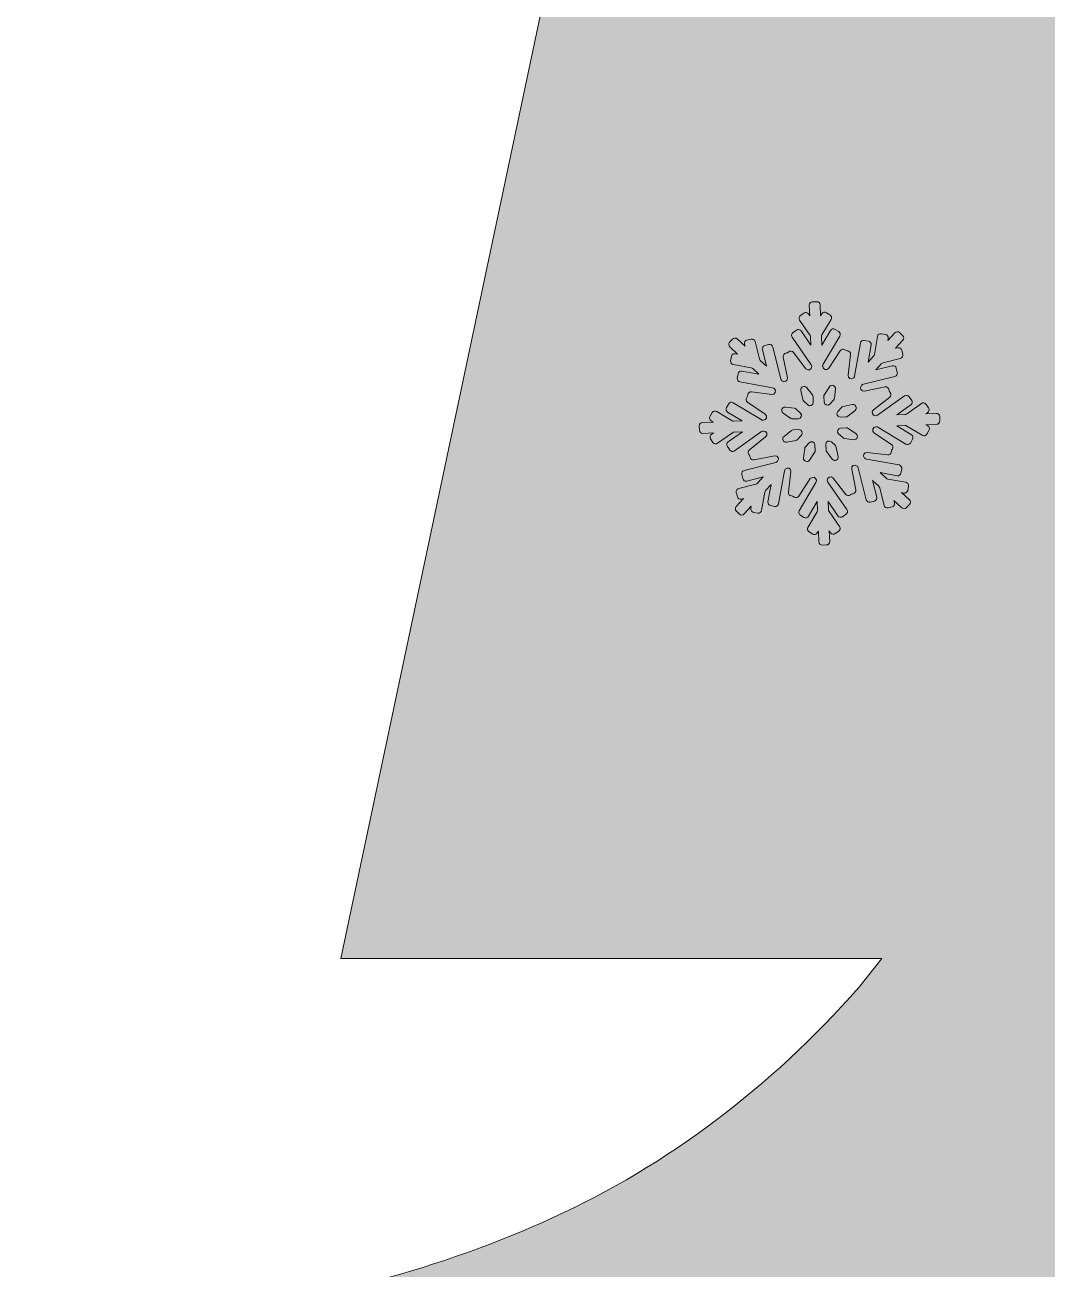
# Model space of a CAD drawing. Header units: millimetres. Extents: x 14 to 187, y -120 to -22.
# Drawn here: x 146 to 166.3, y -95.29 to -70.58 of the extents above; entities that cross this region are included whole.
import ezdxf

# ---------------------------------------------------------------- set-up
doc = ezdxf.new("R2010")
doc.units = ezdxf.units.MM
doc.header["$MEASUREMENT"] = 0
doc.layers.add('engraving', color=7, linetype='Continuous')
doc.layers.add('Layer 1', color=7, linetype='Continuous')

msp = doc.modelspace()

# ---------------------------------------------------------------- hatches: boundary and pattern name
at = {"layer": 'Layer 1'}
h = msp.add_hatch(color=2, dxfattribs=at)
h.dxf.hatch_style = 2
edge = h.paths.add_edge_path()
edge.add_spline(control_points=[(156.544, -68.893), (156.544, -68.893), (152.268, -89.12), (152.268, -89.12), (152.268, -89.12), (163.017, -89.12), (163.017, -89.12), (163.017, -89.12), (162.554, -89.698), (162.554, -89.698), (160.781, -91.703), (158.758, -93.223), (156.486, -94.263), (154.212, -95.303), (151.863, -95.921), (149.436, -96.113), (147.009, -96.306), (144.619, -96.017), (142.269, -95.246), (139.918, -94.476), (137.78, -93.205), (135.855, -91.431), (133.849, -89.737), (132.367, -87.791), (131.405, -85.595), (130.441, -83.399), (129.92, -81.107), (129.844, -78.717), (129.767, -76.33), (130.093, -73.941), (130.826, -71.551), (131.558, -69.164), (132.656, -66.928), (134.121, -64.848), (135.199, -63.229), (136.837, -61.824), (139.033, -60.629), (141.229, -59.435), (143.674, -58.588), (146.373, -58.086), (149.069, -57.586), (151.92, -57.548), (154.926, -57.97), (157.931, -58.395), (160.82, -59.455), (163.594, -61.149), (163.594, -61.149), (179.429, -43.349), (179.429, -43.349), (175.037, -39.959), (169.97, -37.57), (164.23, -36.183), (160.527, -35.288), (156.792, -34.797), (153.025, -34.704), (152.206, -33.794), (151.054, -33.188), (149.764, -33.09), (151.269, -31.975), (152.248, -30.191), (152.248, -28.175), (152.248, -24.794), (149.508, -22.054), (146.128, -22.054), (142.747, -22.054), (140.007, -24.794), (140.007, -28.175), (140.007, -30.191), (140.987, -31.975), (142.492, -33.09), (140.513, -33.241), (138.857, -34.58), (138.235, -36.39), (135.388, -37.126), (132.61, -38.096), (129.902, -39.304), (124.545, -41.693), (120.02, -44.967), (116.321, -49.128), (112.467, -53.52), (109.655, -58.395), (107.883, -63.75), (106.11, -69.106), (105.398, -74.499), (105.745, -79.931), (106.091, -85.363), (107.459, -90.642), (109.849, -95.766), (112.236, -100.891), (115.627, -105.379), (120.02, -109.231), (123.1, -112.005), (126.435, -114.221), (130.017, -115.878), (133.601, -117.535), (137.299, -118.671), (141.114, -119.287), (144.927, -119.903), (148.76, -119.998), (152.614, -119.576), (156.467, -119.151), (160.202, -118.247), (163.825, -116.86), (163.825, -116.86), (163.825, -119.287), (163.825, -119.287), (163.825, -119.287), (186.595, -119.403), (186.595, -119.403), (186.595, -119.403), (186.595, -69.008), (186.595, -69.008), (186.595, -69.008), (156.544, -68.893), (156.544, -68.893)], knot_values=[0, 0, 0, 0, 1, 1, 1, 2, 2, 2, 3, 3, 3, 4, 4, 4, 5, 5, 5, 6, 6, 6, 7, 7, 7, 8, 8, 8, 9, 9, 9, 10, 10, 10, 11, 11, 11, 12, 12, 12, 13, 13, 13, 14, 14, 14, 15, 15, 15, 16, 16, 16, 17, 17, 17, 18, 18, 18, 19, 19, 19, 20, 20, 20, 21, 21, 21, 22, 22, 22, 23, 23, 23, 24, 24, 24, 25, 25, 25, 26, 26, 26, 27, 27, 27, 28, 28, 28, 29, 29, 29, 30, 30, 30, 31, 31, 31, 32, 32, 32, 33, 33, 33, 34, 34, 34, 35, 35, 35, 36, 36, 36, 37, 37, 37, 38, 38, 38, 38], degree=3, periodic=1)
edge = h.paths.add_edge_path()
edge.add_spline(control_points=[(142.32, -28.175), (142.32, -26.075), (144.028, -24.367), (146.128, -24.367), (148.227, -24.367), (149.935, -26.075), (149.935, -28.175), (149.935, -30.274), (148.227, -31.982), (146.128, -31.982), (144.028, -31.982), (142.32, -30.274), (142.32, -28.175)], knot_values=[0, 0, 0, 0, 1, 1, 1, 2, 2, 2, 3, 3, 3, 4, 4, 4, 4], degree=3, periodic=1)

# ---------------------------------------------------------------- linework, layer by layer
at = {"layer": 'engraving', "lineweight": 0}
for points, knots in [([(164.163, -78.356), (164.161, -78.32), (164.131, -78.292), (164.095, -78.293), (164.095, -78.293), (163.886, -78.301), (163.886, -78.301), (163.886, -78.301), (163.925, -78.274), (163.925, -78.274), (163.954, -78.253), (163.961, -78.213), (163.941, -78.183), (163.941, -78.183), (163.892, -78.113), (163.892, -78.113), (163.871, -78.083), (163.83, -78.075), (163.8, -78.096), (163.8, -78.096), (163.504, -78.305), (163.504, -78.305), (163.494, -78.313), (163.482, -78.317), (163.469, -78.317), (163.469, -78.317), (163.309, -78.324), (163.309, -78.324), (163.309, -78.324), (163.591, -78.125), (163.591, -78.125), (163.62, -78.104), (163.628, -78.063), (163.607, -78.034), (163.607, -78.034), (163.558, -77.964), (163.558, -77.964), (163.538, -77.934), (163.496, -77.926), (163.467, -77.947), (163.467, -77.947), (162.928, -78.328), (162.928, -78.328), (162.918, -78.335), (162.905, -78.339), (162.893, -78.34), (162.893, -78.34), (162.89, -78.34), (162.89, -78.34), (162.826, -78.342), (162.797, -78.262), (162.846, -78.223), (162.846, -78.223), (163.17, -77.968), (163.17, -77.968), (163.198, -77.946), (163.203, -77.905), (163.181, -77.877), (163.181, -77.877), (163.171, -77.863), (163.171, -77.863), (163.164, -77.855), (163.16, -77.846), (163.158, -77.836), (163.158, -77.836), (163.155, -77.82), (163.155, -77.82), (163.148, -77.784), (163.113, -77.761), (163.078, -77.768), (163.078, -77.768), (162.67, -77.849), (162.67, -77.849), (162.608, -77.862), (162.566, -77.787), (162.609, -77.741), (162.609, -77.741), (162.615, -77.733), (162.615, -77.733), (162.624, -77.724), (162.635, -77.717), (162.648, -77.714), (162.648, -77.714), (163.273, -77.557), (163.273, -77.557), (163.308, -77.548), (163.33, -77.513), (163.321, -77.478), (163.321, -77.478), (163.301, -77.394), (163.301, -77.394), (163.292, -77.359), (163.256, -77.338), (163.221, -77.346), (163.221, -77.346), (162.893, -77.429), (162.893, -77.429), (162.893, -77.429), (163.006, -77.305), (163.006, -77.305), (163.015, -77.295), (163.026, -77.289), (163.039, -77.286), (163.039, -77.286), (163.381, -77.2), (163.381, -77.2), (163.417, -77.191), (163.438, -77.155), (163.429, -77.12), (163.429, -77.12), (163.409, -77.037), (163.409, -77.037), (163.4, -77.002), (163.364, -76.98), (163.329, -76.989), (163.329, -76.989), (163.284, -77), (163.284, -77), (163.284, -77), (163.431, -76.839), (163.431, -76.839), (163.455, -76.813), (163.454, -76.772), (163.427, -76.747), (163.427, -76.747), (163.365, -76.689), (163.365, -76.689), (163.339, -76.664), (163.297, -76.666), (163.272, -76.693), (163.272, -76.693), (163.132, -76.847), (163.132, -76.847), (163.132, -76.847), (163.14, -76.801), (163.14, -76.801), (163.146, -76.765), (163.122, -76.731), (163.087, -76.725), (163.087, -76.725), (163.004, -76.71), (163.004, -76.71), (162.968, -76.703), (162.934, -76.727), (162.927, -76.763), (162.927, -76.763), (162.865, -77.124), (162.865, -77.124), (162.862, -77.136), (162.857, -77.148), (162.848, -77.157), (162.848, -77.157), (162.741, -77.275), (162.741, -77.275), (162.741, -77.275), (162.8, -76.934), (162.8, -76.934), (162.806, -76.898), (162.783, -76.864), (162.747, -76.858), (162.747, -76.858), (162.664, -76.843), (162.664, -76.843), (162.628, -76.836), (162.594, -76.86), (162.588, -76.896), (162.588, -76.896), (162.474, -77.552), (162.474, -77.552), (162.472, -77.564), (162.466, -77.576), (162.458, -77.585), (162.458, -77.585), (162.458, -77.585), (162.458, -77.585), (162.414, -77.632), (162.336, -77.596), (162.344, -77.533), (162.344, -77.533), (162.394, -77.124), (162.394, -77.124), (162.398, -77.088), (162.373, -77.056), (162.337, -77.051), (162.337, -77.051), (162.321, -77.049), (162.321, -77.049), (162.311, -77.048), (162.301, -77.044), (162.293, -77.039), (162.293, -77.039), (162.28, -77.03), (162.28, -77.03), (162.249, -77.009), (162.208, -77.017), (162.188, -77.048), (162.188, -77.048), (161.959, -77.394), (161.959, -77.394), (161.924, -77.448), (161.841, -77.425), (161.839, -77.361), (161.839, -77.361), (161.838, -77.354), (161.838, -77.354), (161.838, -77.341), (161.841, -77.328), (161.848, -77.318), (161.848, -77.318), (162.18, -76.758), (162.18, -76.758), (162.198, -76.727), (162.188, -76.687), (162.157, -76.668), (162.157, -76.668), (162.085, -76.624), (162.085, -76.624), (162.054, -76.605), (162.013, -76.615), (161.994, -76.647), (161.994, -76.647), (161.822, -76.938), (161.822, -76.938), (161.822, -76.938), (161.815, -76.77), (161.815, -76.77), (161.814, -76.758), (161.818, -76.745), (161.824, -76.734), (161.824, -76.734), (162.006, -76.427), (162.006, -76.427), (162.025, -76.396), (162.015, -76.356), (161.984, -76.337), (161.984, -76.337), (161.912, -76.293), (161.912, -76.293), (161.88, -76.274), (161.84, -76.284), (161.821, -76.316), (161.821, -76.316), (161.798, -76.355), (161.798, -76.355), (161.798, -76.355), (161.789, -76.137), (161.789, -76.137), (161.788, -76.101), (161.757, -76.073), (161.721, -76.074), (161.721, -76.074), (161.637, -76.077), (161.637, -76.077), (161.601, -76.079), (161.573, -76.109), (161.574, -76.145), (161.574, -76.145), (161.582, -76.355), (161.582, -76.355), (161.582, -76.355), (161.557, -76.318), (161.557, -76.318), (161.536, -76.288), (161.495, -76.281), (161.465, -76.302), (161.465, -76.302), (161.396, -76.351), (161.396, -76.351), (161.367, -76.372), (161.359, -76.412), (161.38, -76.442), (161.38, -76.442), (161.588, -76.743), (161.588, -76.743), (161.595, -76.753), (161.599, -76.765), (161.6, -76.778), (161.6, -76.778), (161.606, -76.939), (161.606, -76.939), (161.606, -76.939), (161.41, -76.656), (161.41, -76.656), (161.39, -76.626), (161.348, -76.618), (161.319, -76.639), (161.319, -76.639), (161.25, -76.688), (161.25, -76.688), (161.22, -76.709), (161.213, -76.749), (161.233, -76.779), (161.233, -76.779), (161.612, -77.326), (161.612, -77.326), (161.619, -77.337), (161.623, -77.349), (161.623, -77.361), (161.623, -77.361), (161.623, -77.362), (161.623, -77.362), (161.626, -77.426), (161.545, -77.455), (161.506, -77.405), (161.506, -77.405), (161.257, -77.082), (161.257, -77.082), (161.235, -77.053), (161.193, -77.048), (161.164, -77.07), (161.164, -77.07), (161.152, -77.08), (161.152, -77.08), (161.144, -77.086), (161.135, -77.091), (161.124, -77.093), (161.124, -77.093), (161.109, -77.096), (161.109, -77.096), (161.074, -77.103), (161.05, -77.137), (161.057, -77.173), (161.057, -77.173), (161.139, -77.584), (161.139, -77.584), (161.151, -77.647), (161.076, -77.689), (161.029, -77.645), (161.029, -77.645), (161.025, -77.641), (161.025, -77.641), (161.016, -77.633), (161.01, -77.621), (161.007, -77.609), (161.007, -77.609), (160.85, -76.975), (160.85, -76.975), (160.841, -76.939), (160.805, -76.918), (160.77, -76.927), (160.77, -76.927), (160.688, -76.947), (160.688, -76.947), (160.653, -76.956), (160.632, -76.992), (160.641, -77.027), (160.641, -77.027), (160.723, -77.358), (160.723, -77.358), (160.723, -77.358), (160.601, -77.245), (160.601, -77.245), (160.592, -77.236), (160.585, -77.225), (160.582, -77.212), (160.582, -77.212), (160.496, -76.864), (160.496, -76.864), (160.488, -76.829), (160.452, -76.808), (160.417, -76.817), (160.417, -76.817), (160.335, -76.837), (160.335, -76.837), (160.3, -76.846), (160.278, -76.881), (160.287, -76.916), (160.287, -76.916), (160.298, -76.961), (160.298, -76.961), (160.298, -76.961), (160.141, -76.814), (160.141, -76.814), (160.114, -76.789), (160.072, -76.791), (160.047, -76.818), (160.047, -76.818), (159.99, -76.88), (159.99, -76.88), (159.966, -76.907), (159.968, -76.948), (159.994, -76.973), (159.994, -76.973), (160.148, -77.117), (160.148, -77.117), (160.148, -77.117), (160.103, -77.109), (160.103, -77.109), (160.067, -77.102), (160.033, -77.126), (160.027, -77.162), (160.027, -77.162), (160.012, -77.246), (160.012, -77.246), (160.006, -77.282), (160.029, -77.316), (160.065, -77.322), (160.065, -77.322), (160.421, -77.386), (160.421, -77.386), (160.434, -77.389), (160.445, -77.395), (160.454, -77.403), (160.454, -77.403), (160.572, -77.513), (160.572, -77.513), (160.572, -77.513), (160.235, -77.452), (160.235, -77.452), (160.2, -77.446), (160.165, -77.47), (160.159, -77.506), (160.159, -77.506), (160.144, -77.59), (160.144, -77.59), (160.138, -77.626), (160.162, -77.66), (160.197, -77.666), (160.197, -77.666), (160.845, -77.783), (160.845, -77.783), (160.858, -77.785), (160.869, -77.791), (160.879, -77.8), (160.879, -77.8), (160.882, -77.803), (160.882, -77.803), (160.928, -77.846), (160.892, -77.924), (160.829, -77.916), (160.829, -77.916), (160.425, -77.864), (160.425, -77.864), (160.389, -77.86), (160.356, -77.885), (160.351, -77.921), (160.351, -77.921), (160.349, -77.938), (160.349, -77.938), (160.348, -77.948), (160.345, -77.958), (160.339, -77.966), (160.339, -77.966), (160.33, -77.98), (160.33, -77.98), (160.31, -78.01), (160.318, -78.051), (160.348, -78.071), (160.348, -78.071), (160.695, -78.306), (160.695, -78.306), (160.748, -78.342), (160.725, -78.424), (160.661, -78.426), (160.661, -78.426), (160.653, -78.427), (160.653, -78.427), (160.64, -78.427), (160.627, -78.424), (160.616, -78.417), (160.616, -78.417), (160.063, -78.08), (160.063, -78.08), (160.032, -78.061), (159.991, -78.071), (159.973, -78.103), (159.973, -78.103), (159.929, -78.176), (159.929, -78.176), (159.911, -78.207), (159.921, -78.247), (159.952, -78.266), (159.952, -78.266), (160.242, -78.443), (160.242, -78.443), (160.242, -78.443), (160.077, -78.449), (160.077, -78.449), (160.064, -78.449), (160.051, -78.446), (160.04, -78.439), (160.04, -78.439), (159.737, -78.255), (159.737, -78.255), (159.706, -78.236), (159.665, -78.246), (159.646, -78.277), (159.646, -78.277), (159.603, -78.351), (159.603, -78.351), (159.585, -78.382), (159.595, -78.421), (159.625, -78.44), (159.625, -78.44), (159.666, -78.465), (159.666, -78.465), (159.666, -78.465), (159.45, -78.473), (159.45, -78.473), (159.414, -78.475), (159.386, -78.505), (159.387, -78.541), (159.387, -78.541), (159.391, -78.627), (159.391, -78.627), (159.392, -78.663), (159.423, -78.691), (159.459, -78.69), (159.459, -78.69), (159.668, -78.682), (159.668, -78.682), (159.668, -78.682), (159.629, -78.709), (159.629, -78.709), (159.6, -78.73), (159.592, -78.771), (159.613, -78.8), (159.613, -78.8), (159.661, -78.87), (159.661, -78.87), (159.682, -78.9), (159.723, -78.908), (159.753, -78.887), (159.753, -78.887), (160.049, -78.678), (160.049, -78.678), (160.059, -78.67), (160.072, -78.666), (160.084, -78.666), (160.084, -78.666), (160.244, -78.66), (160.244, -78.66), (160.244, -78.66), (159.963, -78.858), (159.963, -78.858), (159.933, -78.879), (159.926, -78.92), (159.946, -78.949), (159.946, -78.949), (159.995, -79.02), (159.995, -79.02), (160.016, -79.05), (160.057, -79.057), (160.087, -79.036), (160.087, -79.036), (160.625, -78.655), (160.625, -78.655), (160.636, -78.648), (160.648, -78.644), (160.661, -78.643), (160.661, -78.643), (160.664, -78.643), (160.664, -78.643), (160.727, -78.641), (160.757, -78.721), (160.707, -78.76), (160.707, -78.76), (160.384, -79.015), (160.384, -79.015), (160.356, -79.037), (160.351, -79.078), (160.373, -79.106), (160.373, -79.106), (160.383, -79.12), (160.383, -79.12), (160.389, -79.128), (160.393, -79.137), (160.395, -79.147), (160.395, -79.147), (160.399, -79.164), (160.399, -79.164), (160.406, -79.199), (160.44, -79.222), (160.476, -79.215), (160.476, -79.215), (160.884, -79.134), (160.884, -79.134), (160.946, -79.122), (160.988, -79.196), (160.945, -79.243), (160.945, -79.243), (160.938, -79.25), (160.938, -79.25), (160.929, -79.26), (160.918, -79.266), (160.906, -79.269), (160.906, -79.269), (160.28, -79.426), (160.28, -79.426), (160.245, -79.435), (160.224, -79.471), (160.232, -79.506), (160.232, -79.506), (160.253, -79.589), (160.253, -79.589), (160.262, -79.624), (160.297, -79.646), (160.333, -79.637), (160.333, -79.637), (160.66, -79.555), (160.66, -79.555), (160.66, -79.555), (160.547, -79.678), (160.547, -79.678), (160.539, -79.688), (160.527, -79.695), (160.515, -79.698), (160.515, -79.698), (160.172, -79.784), (160.172, -79.784), (160.137, -79.793), (160.116, -79.828), (160.124, -79.863), (160.124, -79.863), (160.145, -79.946), (160.145, -79.946), (160.154, -79.982), (160.189, -80.003), (160.224, -79.994), (160.224, -79.994), (160.269, -79.983), (160.269, -79.983), (160.269, -79.983), (160.122, -80.144), (160.122, -80.144), (160.098, -80.17), (160.1, -80.212), (160.126, -80.236), (160.126, -80.236), (160.188, -80.294), (160.188, -80.294), (160.215, -80.319), (160.257, -80.317), (160.281, -80.29), (160.281, -80.29), (160.422, -80.137), (160.422, -80.137), (160.422, -80.137), (160.414, -80.183), (160.414, -80.183), (160.408, -80.218), (160.431, -80.252), (160.467, -80.258), (160.467, -80.258), (160.55, -80.273), (160.55, -80.273), (160.586, -80.28), (160.62, -80.256), (160.626, -80.22), (160.626, -80.22), (160.689, -79.859), (160.689, -79.859), (160.691, -79.847), (160.697, -79.836), (160.705, -79.826), (160.705, -79.826), (160.813, -79.708), (160.813, -79.708), (160.813, -79.708), (160.753, -80.05), (160.753, -80.05), (160.747, -80.085), (160.771, -80.119), (160.806, -80.125), (160.806, -80.125), (160.889, -80.14), (160.889, -80.14), (160.925, -80.147), (160.959, -80.123), (160.965, -80.087), (160.965, -80.087), (161.08, -79.431), (161.08, -79.431), (161.082, -79.419), (161.087, -79.407), (161.096, -79.398), (161.096, -79.398), (161.096, -79.398), (161.096, -79.398), (161.139, -79.351), (161.217, -79.387), (161.209, -79.45), (161.209, -79.45), (161.16, -79.859), (161.16, -79.859), (161.155, -79.895), (161.181, -79.927), (161.217, -79.932), (161.217, -79.932), (161.232, -79.934), (161.232, -79.934), (161.243, -79.935), (161.252, -79.939), (161.261, -79.945), (161.261, -79.945), (161.274, -79.954), (161.274, -79.954), (161.304, -79.974), (161.345, -79.966), (161.365, -79.935), (161.365, -79.935), (161.594, -79.589), (161.594, -79.589), (161.63, -79.536), (161.712, -79.559), (161.715, -79.622), (161.715, -79.622), (161.715, -79.63), (161.715, -79.63), (161.715, -79.642), (161.712, -79.655), (161.706, -79.666), (161.706, -79.666), (161.374, -80.226), (161.374, -80.226), (161.355, -80.257), (161.365, -80.297), (161.396, -80.315), (161.396, -80.315), (161.468, -80.359), (161.468, -80.359), (161.5, -80.378), (161.54, -80.368), (161.559, -80.337), (161.559, -80.337), (161.732, -80.045), (161.732, -80.045), (161.732, -80.045), (161.739, -80.213), (161.739, -80.213), (161.739, -80.226), (161.736, -80.238), (161.729, -80.249), (161.729, -80.249), (161.547, -80.556), (161.547, -80.556), (161.529, -80.587), (161.539, -80.627), (161.57, -80.646), (161.57, -80.646), (161.642, -80.69), (161.642, -80.69), (161.673, -80.709), (161.714, -80.699), (161.732, -80.667), (161.732, -80.667), (161.755, -80.629), (161.755, -80.629), (161.755, -80.629), (161.764, -80.846), (161.764, -80.846), (161.766, -80.882), (161.796, -80.911), (161.832, -80.909), (161.832, -80.909), (161.916, -80.906), (161.916, -80.906), (161.953, -80.905), (161.981, -80.874), (161.979, -80.838), (161.979, -80.838), (161.971, -80.628), (161.971, -80.628), (161.971, -80.628), (161.997, -80.665), (161.997, -80.665), (162.017, -80.695), (162.059, -80.702), (162.088, -80.681), (162.088, -80.681), (162.157, -80.632), (162.157, -80.632), (162.187, -80.612), (162.194, -80.571), (162.174, -80.541), (162.174, -80.541), (161.965, -80.24), (161.965, -80.24), (161.958, -80.23), (161.954, -80.218), (161.954, -80.206), (161.954, -80.206), (161.947, -80.044), (161.947, -80.044), (161.947, -80.044), (162.143, -80.328), (162.143, -80.328), (162.164, -80.358), (162.205, -80.365), (162.235, -80.344), (162.235, -80.344), (162.304, -80.295), (162.304, -80.295), (162.333, -80.274), (162.341, -80.234), (162.32, -80.204), (162.32, -80.204), (161.942, -79.657), (161.942, -79.657), (161.935, -79.647), (161.931, -79.635), (161.93, -79.622), (161.93, -79.622), (161.93, -79.621), (161.93, -79.621), (161.928, -79.557), (162.009, -79.528), (162.048, -79.579), (162.048, -79.579), (162.296, -79.902), (162.296, -79.902), (162.319, -79.93), (162.36, -79.936), (162.389, -79.913), (162.389, -79.913), (162.401, -79.903), (162.401, -79.903), (162.409, -79.897), (162.419, -79.893), (162.429, -79.891), (162.429, -79.891), (162.444, -79.888), (162.444, -79.888), (162.48, -79.88), (162.503, -79.846), (162.496, -79.811), (162.496, -79.811), (162.415, -79.399), (162.415, -79.399), (162.403, -79.336), (162.477, -79.295), (162.524, -79.338), (162.524, -79.338), (162.528, -79.342), (162.528, -79.342), (162.537, -79.351), (162.544, -79.362), (162.547, -79.374), (162.547, -79.374), (162.704, -80.009), (162.704, -80.009), (162.713, -80.044), (162.748, -80.065), (162.783, -80.056), (162.783, -80.056), (162.865, -80.036), (162.865, -80.036), (162.9, -80.027), (162.922, -79.992), (162.913, -79.957), (162.913, -79.957), (162.831, -79.625), (162.831, -79.625), (162.831, -79.625), (162.952, -79.739), (162.952, -79.739), (162.962, -79.747), (162.968, -79.758), (162.971, -79.771), (162.971, -79.771), (163.057, -80.119), (163.057, -80.119), (163.066, -80.154), (163.102, -80.176), (163.137, -80.167), (163.137, -80.167), (163.219, -80.146), (163.219, -80.146), (163.254, -80.137), (163.275, -80.102), (163.266, -80.067), (163.266, -80.067), (163.255, -80.022), (163.255, -80.022), (163.255, -80.022), (163.413, -80.169), (163.413, -80.169), (163.439, -80.194), (163.481, -80.192), (163.506, -80.165), (163.506, -80.165), (163.563, -80.103), (163.563, -80.103), (163.587, -80.076), (163.586, -80.035), (163.56, -80.011), (163.56, -80.011), (163.405, -79.867), (163.405, -79.867), (163.405, -79.867), (163.45, -79.875), (163.45, -79.875), (163.486, -79.881), (163.521, -79.857), (163.527, -79.821), (163.527, -79.821), (163.541, -79.737), (163.541, -79.737), (163.548, -79.701), (163.524, -79.668), (163.488, -79.661), (163.488, -79.661), (163.132, -79.597), (163.132, -79.597), (163.12, -79.595), (163.108, -79.589), (163.099, -79.58), (163.099, -79.58), (162.981, -79.47), (162.981, -79.47), (162.981, -79.47), (163.318, -79.531), (163.318, -79.531), (163.354, -79.537), (163.388, -79.513), (163.394, -79.477), (163.394, -79.477), (163.409, -79.393), (163.409, -79.393), (163.415, -79.358), (163.392, -79.324), (163.356, -79.317), (163.356, -79.317), (162.708, -79.2), (162.708, -79.2), (162.696, -79.198), (162.684, -79.192), (162.675, -79.183), (162.675, -79.183), (162.672, -79.181), (162.672, -79.181), (162.625, -79.137), (162.662, -79.06), (162.725, -79.068), (162.725, -79.068), (163.129, -79.119), (163.129, -79.119), (163.165, -79.124), (163.198, -79.098), (163.202, -79.062), (163.202, -79.062), (163.204, -79.045), (163.204, -79.045), (163.205, -79.035), (163.209, -79.025), (163.214, -79.017), (163.214, -79.017), (163.224, -79.003), (163.224, -79.003), (163.244, -78.973), (163.236, -78.933), (163.206, -78.913), (163.206, -78.913), (162.858, -78.677), (162.858, -78.677), (162.806, -78.641), (162.829, -78.559), (162.892, -78.557), (162.892, -78.557), (162.9, -78.557), (162.9, -78.557), (162.913, -78.556), (162.926, -78.559), (162.937, -78.566), (162.937, -78.566), (163.49, -78.903), (163.49, -78.903), (163.521, -78.922), (163.562, -78.912), (163.581, -78.881), (163.581, -78.881), (163.624, -78.807), (163.624, -78.807), (163.642, -78.776), (163.633, -78.736), (163.602, -78.718), (163.602, -78.718), (163.311, -78.541), (163.311, -78.541), (163.311, -78.541), (163.477, -78.534), (163.477, -78.534), (163.49, -78.534), (163.502, -78.537), (163.513, -78.544), (163.513, -78.544), (163.816, -78.728), (163.816, -78.728), (163.848, -78.747), (163.888, -78.737), (163.907, -78.706), (163.907, -78.706), (163.95, -78.632), (163.95, -78.632), (163.969, -78.602), (163.959, -78.562), (163.928, -78.543), (163.928, -78.543), (163.888, -78.518), (163.888, -78.518), (163.888, -78.518), (164.103, -78.51), (164.103, -78.51), (164.139, -78.509), (164.168, -78.478), (164.166, -78.442), (164.166, -78.442), (164.163, -78.356), (164.163, -78.356)], [0, 0, 0, 0, 1, 1, 1, 2, 2, 2, 3, 3, 3, 4, 4, 4, 5, 5, 5, 6, 6, 6, 7, 7, 7, 8, 8, 8, 9, 9, 9, 10, 10, 10, 11, 11, 11, 12, 12, 12, 13, 13, 13, 14, 14, 14, 15, 15, 15, 16, 16, 16, 17, 17, 17, 18, 18, 18, 19, 19, 19, 20, 20, 20, 21, 21, 21, 22, 22, 22, 23, 23, 23, 24, 24, 24, 25, 25, 25, 26, 26, 26, 27, 27, 27, 28, 28, 28, 29, 29, 29, 30, 30, 30, 31, 31, 31, 32, 32, 32, 33, 33, 33, 34, 34, 34, 35, 35, 35, 36, 36, 36, 37, 37, 37, 38, 38, 38, 39, 39, 39, 40, 40, 40, 41, 41, 41, 42, 42, 42, 43, 43, 43, 44, 44, 44, 45, 45, 45, 46, 46, 46, 47, 47, 47, 48, 48, 48, 49, 49, 49, 50, 50, 50, 51, 51, 51, 52, 52, 52, 53, 53, 53, 54, 54, 54, 55, 55, 55, 56, 56, 56, 57, 57, 57, 58, 58, 58, 59, 59, 59, 60, 60, 60, 61, 61, 61, 62, 62, 62, 63, 63, 63, 64, 64, 64, 65, 65, 65, 66, 66, 66, 67, 67, 67, 68, 68, 68, 69, 69, 69, 70, 70, 70, 71, 71, 71, 72, 72, 72, 73, 73, 73, 74, 74, 74, 75, 75, 75, 76, 76, 76, 77, 77, 77, 78, 78, 78, 79, 79, 79, 80, 80, 80, 81, 81, 81, 82, 82, 82, 83, 83, 83, 84, 84, 84, 85, 85, 85, 86, 86, 86, 87, 87, 87, 88, 88, 88, 89, 89, 89, 90, 90, 90, 91, 91, 91, 92, 92, 92, 93, 93, 93, 94, 94, 94, 95, 95, 95, 96, 96, 96, 97, 97, 97, 98, 98, 98, 99, 99, 99, 100, 100, 100, 101, 101, 101, 102, 102, 102, 103, 103, 103, 104, 104, 104, 105, 105, 105, 106, 106, 106, 107, 107, 107, 108, 108, 108, 109, 109, 109, 110, 110, 110, 111, 111, 111, 112, 112, 112, 113, 113, 113, 114, 114, 114, 115, 115, 115, 116, 116, 116, 117, 117, 117, 118, 118, 118, 119, 119, 119, 120, 120, 120, 121, 121, 121, 122, 122, 122, 123, 123, 123, 124, 124, 124, 125, 125, 125, 126, 126, 126, 127, 127, 127, 128, 128, 128, 129, 129, 129, 130, 130, 130, 131, 131, 131, 132, 132, 132, 133, 133, 133, 134, 134, 134, 135, 135, 135, 136, 136, 136, 137, 137, 137, 138, 138, 138, 139, 139, 139, 140, 140, 140, 141, 141, 141, 142, 142, 142, 143, 143, 143, 144, 144, 144, 145, 145, 145, 146, 146, 146, 147, 147, 147, 148, 148, 148, 149, 149, 149, 150, 150, 150, 151, 151, 151, 152, 152, 152, 153, 153, 153, 154, 154, 154, 155, 155, 155, 156, 156, 156, 157, 157, 157, 158, 158, 158, 159, 159, 159, 160, 160, 160, 161, 161, 161, 162, 162, 162, 163, 163, 163, 164, 164, 164, 165, 165, 165, 166, 166, 166, 167, 167, 167, 168, 168, 168, 169, 169, 169, 170, 170, 170, 171, 171, 171, 172, 172, 172, 173, 173, 173, 174, 174, 174, 175, 175, 175, 176, 176, 176, 177, 177, 177, 178, 178, 178, 179, 179, 179, 180, 180, 180, 181, 181, 181, 182, 182, 182, 183, 183, 183, 184, 184, 184, 185, 185, 185, 186, 186, 186, 187, 187, 187, 188, 188, 188, 189, 189, 189, 190, 190, 190, 191, 191, 191, 192, 192, 192, 193, 193, 193, 194, 194, 194, 195, 195, 195, 196, 196, 196, 197, 197, 197, 198, 198, 198, 199, 199, 199, 200, 200, 200, 201, 201, 201, 202, 202, 202, 203, 203, 203, 204, 204, 204, 205, 205, 205, 206, 206, 206, 207, 207, 207, 208, 208, 208, 209, 209, 209, 210, 210, 210, 211, 211, 211, 212, 212, 212, 213, 213, 213, 214, 214, 214, 215, 215, 215, 216, 216, 216, 217, 217, 217, 218, 218, 218, 219, 219, 219, 220, 220, 220, 221, 221, 221, 222, 222, 222, 223, 223, 223, 224, 224, 224, 225, 225, 225, 226, 226, 226, 227, 227, 227, 228, 228, 228, 229, 229, 229, 230, 230, 230, 231, 231, 231, 232, 232, 232, 233, 233, 233, 234, 234, 234, 235, 235, 235, 236, 236, 236, 237, 237, 237, 238, 238, 238, 239, 239, 239, 240, 240, 240, 241, 241, 241, 242, 242, 242, 243, 243, 243, 244, 244, 244, 245, 245, 245, 246, 246, 246, 247, 247, 247, 248, 248, 248, 249, 249, 249, 250, 250, 250, 251, 251, 251, 252, 252, 252, 253, 253, 253, 254, 254, 254, 255, 255, 255, 256, 256, 256, 257, 257, 257, 258, 258, 258, 259, 259, 259, 260, 260, 260, 261, 261, 261, 262, 262, 262, 263, 263, 263, 264, 264, 264, 265, 265, 265, 266, 266, 266, 267, 267, 267, 268, 268, 268, 269, 269, 269, 270, 270, 270, 271, 271, 271, 272, 272, 272, 273, 273, 273, 274, 274, 274, 275, 275, 275, 276, 276, 276, 277, 277, 277, 278, 278, 278, 279, 279, 279, 280, 280, 280, 281, 281, 281, 282, 282, 282, 283, 283, 283, 284, 284, 284, 285, 285, 285, 286, 286, 286, 287, 287, 287, 288, 288, 288, 289, 289, 289, 290, 290, 290, 291, 291, 291, 292, 292, 292, 293, 293, 293, 294, 294, 294, 295, 295, 295, 296, 296, 296, 297, 297, 297, 298, 298, 298, 299, 299, 299, 300, 300, 300, 301, 301, 301, 302, 302, 302, 303, 303, 303, 304, 304, 304, 305, 305, 305, 306, 306, 306, 307, 307, 307, 308, 308, 308, 309, 309, 309, 310, 310, 310, 311, 311, 311, 312, 312, 312, 313, 313, 313, 314, 314, 314, 315, 315, 315, 316, 316, 316, 317, 317, 317, 318, 318, 318, 319, 319, 319, 320, 320, 320, 321, 321, 321, 322, 322, 322, 323, 323, 323, 324, 324, 324, 325, 325, 325, 326, 326, 326, 327, 327, 327, 328, 328, 328, 329, 329, 329, 330, 330, 330, 331, 331, 331, 332, 332, 332, 333, 333, 333, 334, 334, 334, 335, 335, 335, 336, 336, 336, 336]), ([(161.524, -77.782), (161.524, -77.782), (161.634, -77.925), (161.634, -77.925), (161.642, -77.936), (161.647, -77.949), (161.648, -77.962), (161.648, -77.962), (161.652, -78.073), (161.652, -78.073), (161.654, -78.132), (161.584, -78.164), (161.542, -78.124), (161.542, -78.124), (161.463, -78.05), (161.463, -78.05), (161.453, -78.041), (161.446, -78.028), (161.443, -78.015), (161.443, -78.015), (161.408, -77.835), (161.408, -77.835), (161.394, -77.767), (161.482, -77.727), (161.524, -77.782)], [0, 0, 0, 0, 1, 1, 1, 2, 2, 2, 3, 3, 3, 4, 4, 4, 5, 5, 5, 6, 6, 6, 7, 7, 7, 8, 8, 8, 8]), ([(161.867, -78.066), (161.867, -78.066), (161.863, -77.955), (161.863, -77.955), (161.862, -77.941), (161.866, -77.927), (161.874, -77.916), (161.874, -77.916), (161.974, -77.764), (161.974, -77.764), (162.012, -77.707), (162.102, -77.74), (162.093, -77.809), (162.093, -77.809), (162.071, -77.99), (162.071, -77.99), (162.07, -78.004), (162.064, -78.017), (162.055, -78.027), (162.055, -78.027), (161.981, -78.107), (161.981, -78.107), (161.942, -78.15), (161.87, -78.124), (161.867, -78.066)], [0, 0, 0, 0, 1, 1, 1, 2, 2, 2, 3, 3, 3, 4, 4, 4, 5, 5, 5, 6, 6, 6, 7, 7, 7, 8, 8, 8, 8]), ([(161.208, -78.392), (161.208, -78.392), (161.054, -78.288), (161.054, -78.288), (160.997, -78.249), (161.03, -78.16), (161.099, -78.169), (161.099, -78.169), (161.28, -78.192), (161.28, -78.192), (161.293, -78.193), (161.306, -78.199), (161.316, -78.209), (161.316, -78.209), (161.399, -78.286), (161.399, -78.286), (161.441, -78.326), (161.414, -78.397), (161.356, -78.399), (161.356, -78.399), (161.247, -78.404), (161.247, -78.404), (161.233, -78.404), (161.219, -78.4), (161.208, -78.392)], [0, 0, 0, 0, 1, 1, 1, 2, 2, 2, 3, 3, 3, 4, 4, 4, 5, 5, 5, 6, 6, 6, 7, 7, 7, 8, 8, 8, 8]), ([(162.137, -78.257), (162.137, -78.257), (162.213, -78.175), (162.213, -78.175), (162.222, -78.164), (162.234, -78.157), (162.248, -78.154), (162.248, -78.154), (162.428, -78.118), (162.428, -78.118), (162.496, -78.105), (162.536, -78.192), (162.482, -78.234), (162.482, -78.234), (162.337, -78.349), (162.337, -78.349), (162.326, -78.357), (162.312, -78.362), (162.298, -78.363), (162.298, -78.363), (162.188, -78.367), (162.188, -78.367), (162.13, -78.369), (162.098, -78.3), (162.137, -78.257)], [0, 0, 0, 0, 1, 1, 1, 2, 2, 2, 3, 3, 3, 4, 4, 4, 5, 5, 5, 6, 6, 6, 7, 7, 7, 8, 8, 8, 8]), ([(162.346, -78.591), (162.346, -78.591), (162.5, -78.695), (162.5, -78.695), (162.557, -78.734), (162.523, -78.823), (162.455, -78.815), (162.455, -78.815), (162.274, -78.792), (162.274, -78.792), (162.26, -78.79), (162.248, -78.784), (162.237, -78.774), (162.237, -78.774), (162.155, -78.697), (162.155, -78.697), (162.112, -78.658), (162.139, -78.586), (162.197, -78.584), (162.197, -78.584), (162.306, -78.58), (162.306, -78.58), (162.32, -78.579), (162.334, -78.583), (162.346, -78.591)], [0, 0, 0, 0, 1, 1, 1, 2, 2, 2, 3, 3, 3, 4, 4, 4, 5, 5, 5, 6, 6, 6, 7, 7, 7, 8, 8, 8, 8]), ([(161.417, -78.726), (161.417, -78.726), (161.341, -78.809), (161.341, -78.809), (161.331, -78.819), (161.319, -78.826), (161.305, -78.829), (161.305, -78.829), (161.125, -78.865), (161.125, -78.865), (161.057, -78.878), (161.018, -78.792), (161.072, -78.749), (161.072, -78.749), (161.217, -78.634), (161.217, -78.634), (161.228, -78.626), (161.241, -78.621), (161.255, -78.62), (161.255, -78.62), (161.365, -78.616), (161.365, -78.616), (161.424, -78.614), (161.456, -78.683), (161.417, -78.726)], [0, 0, 0, 0, 1, 1, 1, 2, 2, 2, 3, 3, 3, 4, 4, 4, 5, 5, 5, 6, 6, 6, 7, 7, 7, 8, 8, 8, 8]), ([(162.03, -79.201), (162.03, -79.201), (161.92, -79.058), (161.92, -79.058), (161.911, -79.048), (161.907, -79.034), (161.906, -79.021), (161.906, -79.021), (161.901, -78.91), (161.901, -78.91), (161.899, -78.851), (161.969, -78.819), (162.012, -78.859), (162.012, -78.859), (162.091, -78.933), (162.091, -78.933), (162.101, -78.943), (162.108, -78.955), (162.11, -78.968), (162.11, -78.968), (162.146, -79.148), (162.146, -79.148), (162.159, -79.216), (162.072, -79.256), (162.03, -79.201)], [0, 0, 0, 0, 1, 1, 1, 2, 2, 2, 3, 3, 3, 4, 4, 4, 5, 5, 5, 6, 6, 6, 7, 7, 7, 8, 8, 8, 8]), ([(161.686, -78.918), (161.686, -78.918), (161.691, -79.029), (161.691, -79.029), (161.691, -79.042), (161.687, -79.056), (161.68, -79.067), (161.68, -79.067), (161.58, -79.219), (161.58, -79.219), (161.542, -79.277), (161.452, -79.243), (161.46, -79.175), (161.46, -79.175), (161.482, -78.993), (161.482, -78.993), (161.484, -78.979), (161.49, -78.967), (161.499, -78.956), (161.499, -78.956), (161.572, -78.876), (161.572, -78.876), (161.612, -78.833), (161.684, -78.859), (161.686, -78.918)], [0, 0, 0, 0, 1, 1, 1, 2, 2, 2, 3, 3, 3, 4, 4, 4, 5, 5, 5, 6, 6, 6, 7, 7, 7, 8, 8, 8, 8])]:
    msp.add_open_spline(points, degree=3, knots=knots, dxfattribs=at)
at = {"layer": 'Layer 1', "lineweight": 0}
msp.add_open_spline([(156.544, -68.893), (156.544, -68.893), (152.268, -89.12), (152.268, -89.12), (152.268, -89.12), (163.017, -89.12), (163.017, -89.12), (163.017, -89.12), (162.554, -89.698), (162.554, -89.698), (160.781, -91.703), (158.758, -93.223), (156.486, -94.263), (154.212, -95.303), (151.863, -95.921), (149.436, -96.113), (147.009, -96.306), (144.619, -96.017), (142.269, -95.246), (139.918, -94.476), (137.78, -93.205), (135.855, -91.431), (133.849, -89.737), (132.367, -87.791), (131.405, -85.595), (130.441, -83.399), (129.92, -81.107), (129.844, -78.717), (129.767, -76.33), (130.093, -73.941), (130.826, -71.551), (131.558, -69.164), (132.656, -66.928), (134.121, -64.848), (135.199, -63.229), (136.837, -61.824), (139.033, -60.629), (141.229, -59.435), (143.674, -58.588), (146.373, -58.086), (149.069, -57.586), (151.92, -57.548), (154.926, -57.97), (157.931, -58.395), (160.82, -59.455), (163.594, -61.149), (163.594, -61.149), (179.429, -43.349), (179.429, -43.349), (175.037, -39.959), (169.97, -37.57), (164.23, -36.183), (160.527, -35.288), (156.792, -34.797), (153.025, -34.704), (152.206, -33.794), (151.054, -33.188), (149.764, -33.09), (151.269, -31.975), (152.248, -30.191), (152.248, -28.175), (152.248, -24.794), (149.508, -22.054), (146.128, -22.054), (142.747, -22.054), (140.007, -24.794), (140.007, -28.175), (140.007, -30.191), (140.987, -31.975), (142.492, -33.09), (140.513, -33.241), (138.857, -34.58), (138.235, -36.39), (135.388, -37.126), (132.61, -38.096), (129.902, -39.304), (124.545, -41.693), (120.02, -44.967), (116.321, -49.128), (112.467, -53.52), (109.655, -58.395), (107.883, -63.75), (106.11, -69.106), (105.398, -74.499), (105.745, -79.931), (106.091, -85.363), (107.459, -90.642), (109.849, -95.766), (112.236, -100.891), (115.627, -105.379), (120.02, -109.231), (123.1, -112.005), (126.435, -114.221), (130.017, -115.878), (133.601, -117.535), (137.299, -118.671), (141.114, -119.287), (144.927, -119.903), (148.76, -119.998), (152.614, -119.576), (156.467, -119.151), (160.202, -118.247), (163.825, -116.86), (163.825, -116.86), (163.825, -119.287), (163.825, -119.287), (163.825, -119.287), (186.595, -119.403), (186.595, -119.403), (186.595, -119.403), (186.595, -69.008), (186.595, -69.008), (186.595, -69.008), (156.544, -68.893), (156.544, -68.893)], degree=3, knots=[0, 0, 0, 0, 1, 1, 1, 2, 2, 2, 3, 3, 3, 4, 4, 4, 5, 5, 5, 6, 6, 6, 7, 7, 7, 8, 8, 8, 9, 9, 9, 10, 10, 10, 11, 11, 11, 12, 12, 12, 13, 13, 13, 14, 14, 14, 15, 15, 15, 16, 16, 16, 17, 17, 17, 18, 18, 18, 19, 19, 19, 20, 20, 20, 21, 21, 21, 22, 22, 22, 23, 23, 23, 24, 24, 24, 25, 25, 25, 26, 26, 26, 27, 27, 27, 28, 28, 28, 29, 29, 29, 30, 30, 30, 31, 31, 31, 32, 32, 32, 33, 33, 33, 34, 34, 34, 35, 35, 35, 36, 36, 36, 37, 37, 37, 38, 38, 38, 38], dxfattribs=at)

doc.saveas('drawing.dxf')
